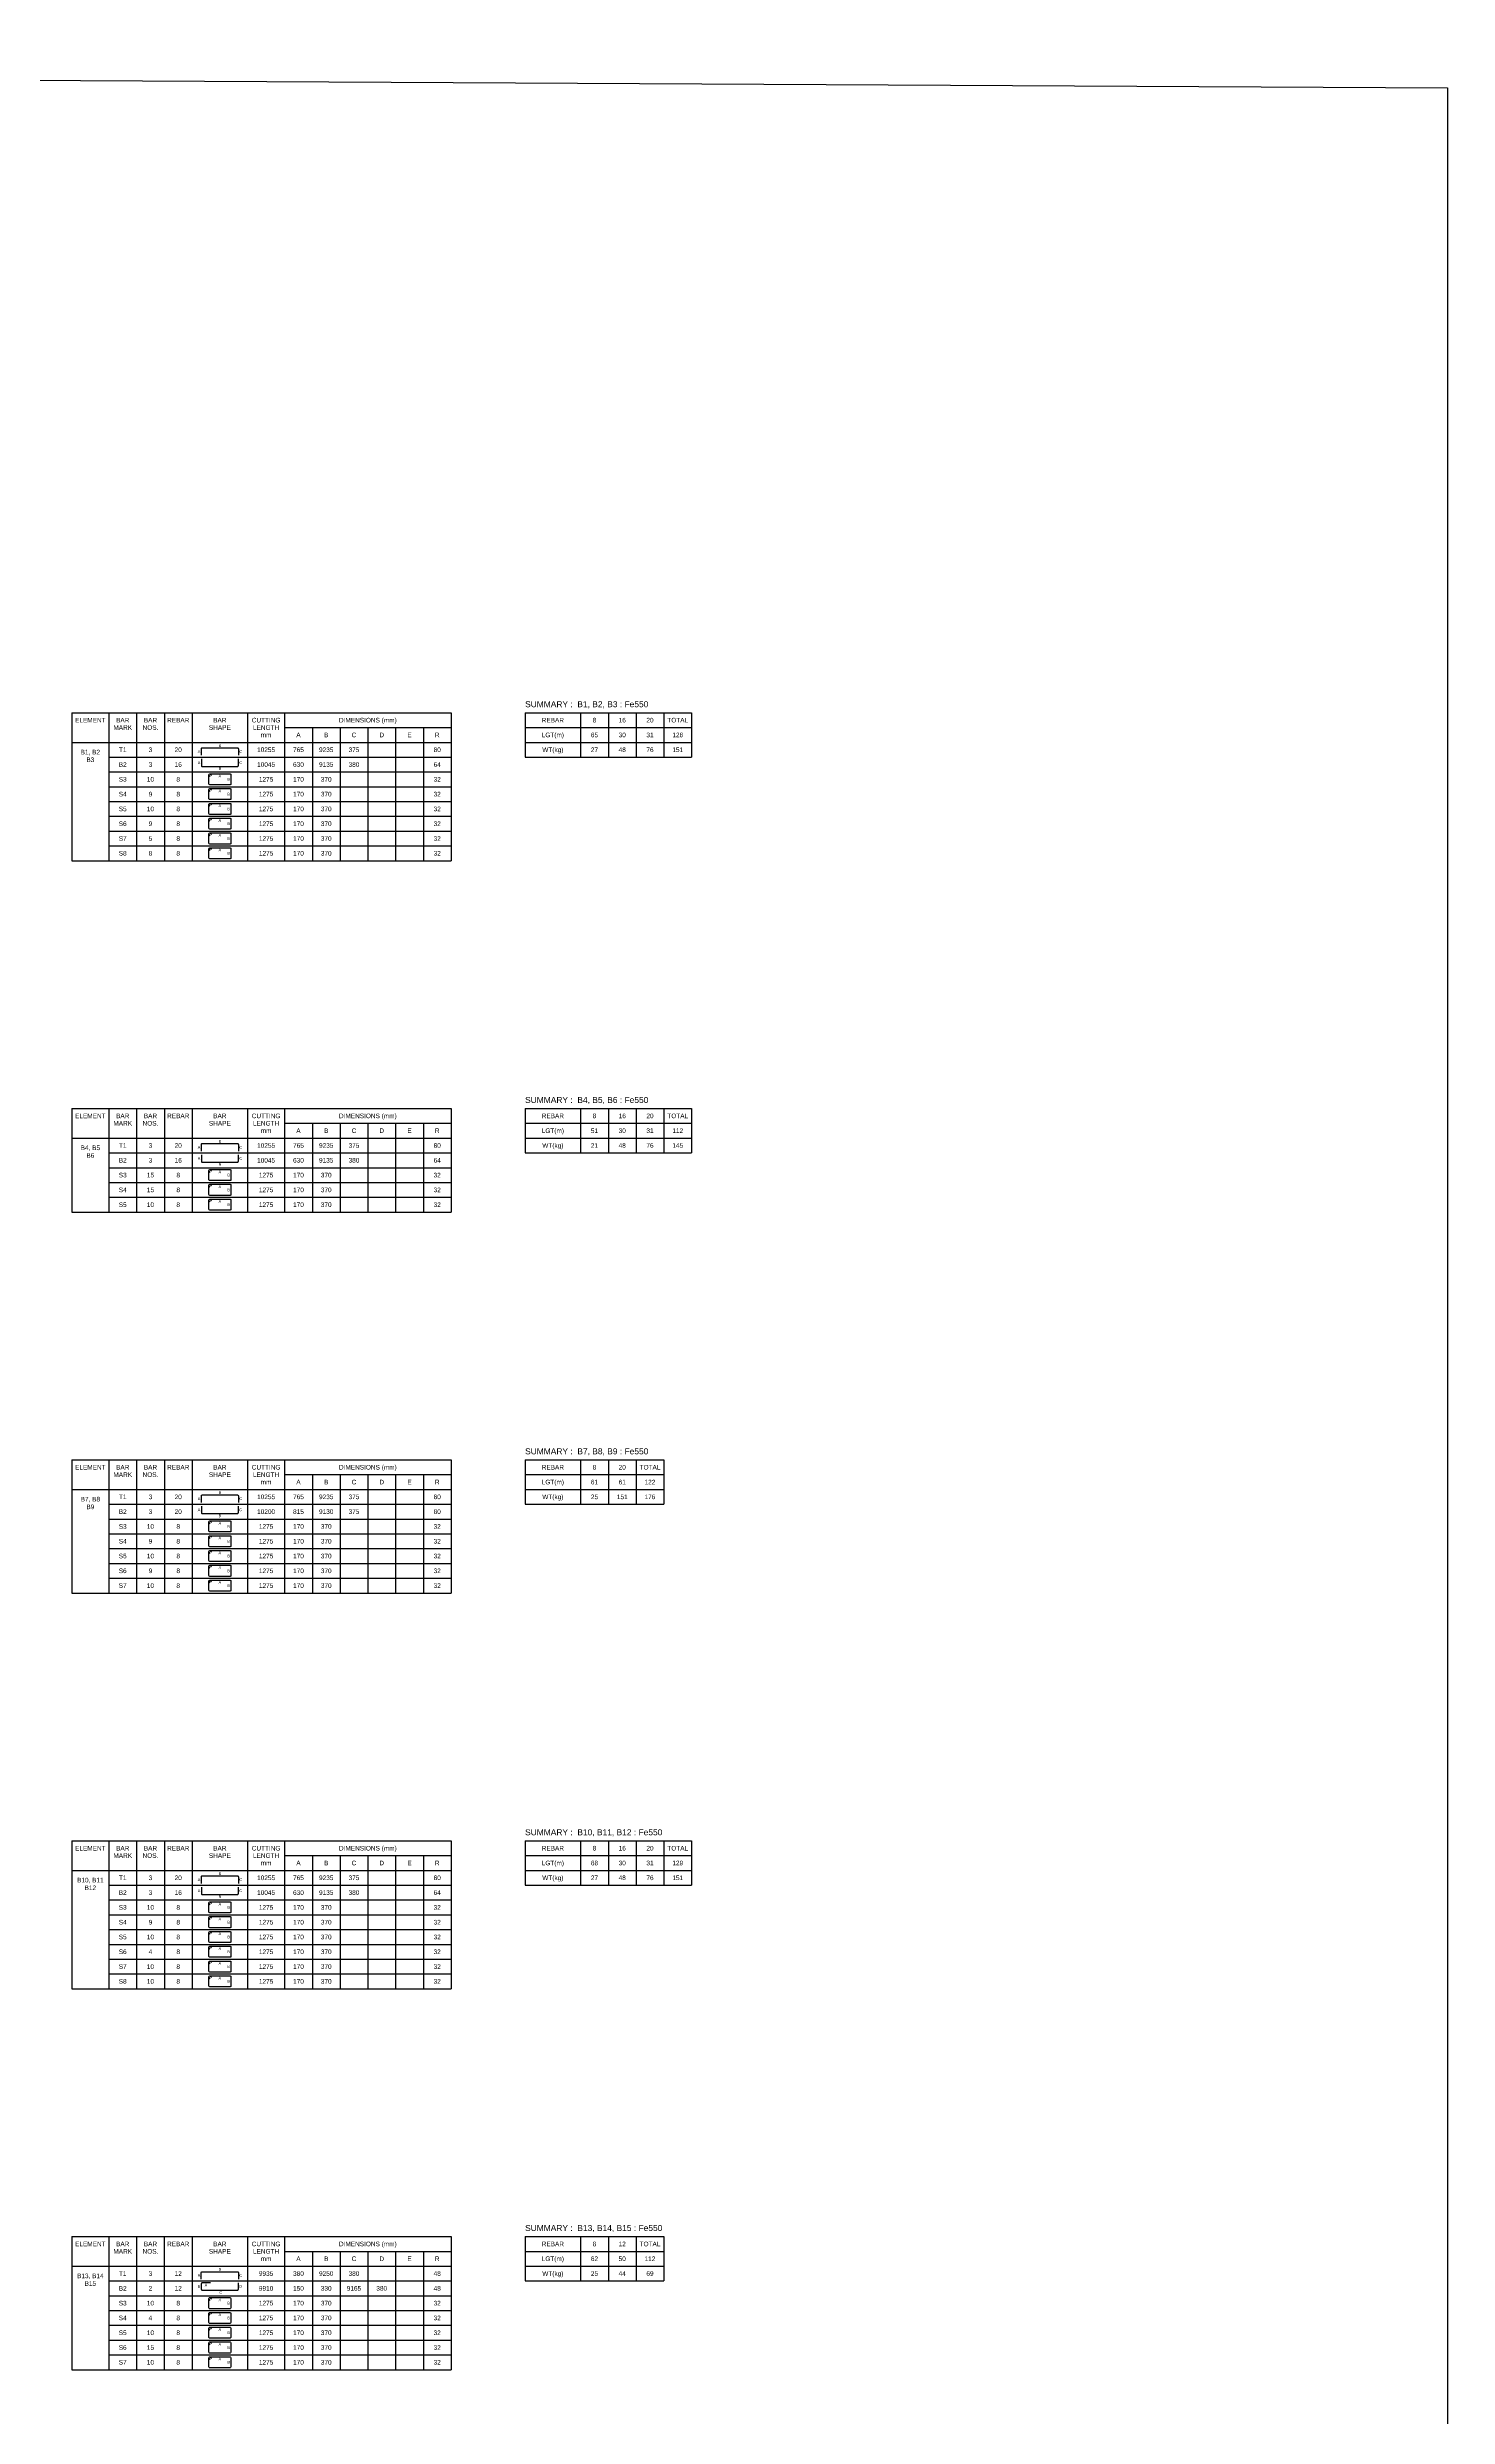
# Model space of a CAD drawing. Header units: inches. Extents: x -816171 to 9366335, y -450961 to 689132.
# Drawn here: x 4079884 to 4155568, y 264723 to 392839 of the extents above; entities that cross this region are included whole.
import ezdxf
from ezdxf.enums import TextEntityAlignment as Align

# ---------------------------------------------------------------- set-up
doc = ezdxf.new("R2010")
doc.units = ezdxf.units.IN
doc.header["$MEASUREMENT"] = 0
for name, color, linetype in [('Dimension', 31, 'Continuous'), ('Reinforcement', 130, 'Continuous'), ('Schedule Header', 4, 'Continuous'), ('Schedule Line', 60, 'Continuous'), ('Text', 31, 'Continuous')]:
    doc.layers.add(name, color=color, linetype=linetype)
doc.styles.add('SC-SansSerif', font='SansSerif')

msp = doc.modelspace()

# ---------------------------------------------------------------- linework, layer by layer
msp.add_lwpolyline([(3749115.89681, 392838.94799), (4155567.65462, 390657.34345), (4155567.65462, 139178.61934), (3749115.89681, 141360.22388)], close=True)
at = {"layer": 'Reinforcement'}
for points in [[(4088204.93542, 354559.32331), (4088204.93542, 354909.32331, -0.5), (4088254.93542, 354959.32331), (4090154.93542, 354959.32331, -0.5), (4090204.93542, 354909.32331), (4090204.93542, 354559.32331)], [(4088204.93542, 354359.32331), (4088204.93542, 354009.32331, 0.5), (4088254.93542, 353959.32331), (4090154.93542, 353959.32331, 0.5), (4090204.93542, 354009.32331), (4090204.93542, 354359.32331)], [(4088690.29134, 353403.25749), (4088619.58028, 353473.96778, -0.1989123674), (4088604.93542, 353509.32331, -0.4142046237), (4088654.93542, 353559.32331, -0.1989044359), (4088690.29057, 353544.67884), (4088761.00163, 353473.96856)], [(4088690.29134, 352603.25749), (4088619.58028, 352673.96778, -0.1989123674), (4088604.93542, 352709.32331, -0.4142046237), (4088654.93542, 352759.32331, -0.1989044359), (4088690.29057, 352744.67884), (4088761.00163, 352673.96856)], [(4088690.29134, 351803.25749), (4088619.58028, 351873.96778, -0.1989123674), (4088604.93542, 351909.32331, -0.4142046237), (4088654.93542, 351959.32331, -0.1989044359), (4088690.29057, 351944.67884), (4088761.00163, 351873.96856)], [(4088690.29134, 351003.25749), (4088619.58028, 351073.96778, -0.1989123674), (4088604.93542, 351109.32331, -0.4142046237), (4088654.93542, 351159.32331, -0.1989044359), (4088690.29057, 351144.67884), (4088761.00163, 351073.96856)], [(4088690.29134, 350203.25749), (4088619.58028, 350273.96778, -0.1989123674), (4088604.93542, 350309.32331, -0.4142046237), (4088654.93542, 350359.32331, -0.1989044359), (4088690.29057, 350344.67884), (4088761.00163, 350273.96856)], [(4088690.29134, 349403.25749), (4088619.58028, 349473.96778, -0.1989123674), (4088604.93542, 349509.32331, -0.4142046237), (4088654.93542, 349559.32331, -0.1989044359), (4088690.29057, 349544.67884), (4088761.00163, 349473.96856)], [(4088204.93542, 333159.32331), (4088204.93542, 333509.32331, -0.5), (4088254.93542, 333559.32331), (4090154.93542, 333559.32331, -0.5), (4090204.93542, 333509.32331), (4090204.93542, 333159.32331)], [(4088204.93542, 332959.32331), (4088204.93542, 332609.32331, 0.5), (4088254.93542, 332559.32331), (4090154.93542, 332559.32331, 0.5), (4090204.93542, 332609.32331), (4090204.93542, 332959.32331)], [(4088690.29134, 332003.25749), (4088619.58028, 332073.96778, -0.1989123674), (4088604.93542, 332109.32331, -0.4142046237), (4088654.93542, 332159.32331, -0.1989044359), (4088690.29057, 332144.67884), (4088761.00163, 332073.96856)], [(4088690.29134, 331203.25749), (4088619.58028, 331273.96778, -0.1989123674), (4088604.93542, 331309.32331, -0.4142046237), (4088654.93542, 331359.32331, -0.1989044359), (4088690.29057, 331344.67884), (4088761.00163, 331273.96856)], [(4088690.29134, 330403.25749), (4088619.58028, 330473.96778, -0.1989123674), (4088604.93542, 330509.32331, -0.4142046237), (4088654.93542, 330559.32331, -0.1989044359), (4088690.29057, 330544.67884), (4088761.00163, 330473.96856)], [(4088204.93542, 314159.32331), (4088204.93542, 314509.32331, -0.5), (4088254.93542, 314559.32331), (4090154.93542, 314559.32331, -0.5), (4090204.93542, 314509.32331), (4090204.93542, 314159.32331)], [(4088204.93542, 313959.32331), (4088204.93542, 313609.32331, 0.5), (4088254.93542, 313559.32331), (4090154.93542, 313559.32331, 0.5), (4090204.93542, 313609.32331), (4090204.93542, 313959.32331)], [(4088690.29134, 313003.25749), (4088619.58028, 313073.96778, -0.1989123674), (4088604.93542, 313109.32331, -0.4142046237), (4088654.93542, 313159.32331, -0.1989044359), (4088690.29057, 313144.67884), (4088761.00163, 313073.96856)], [(4088690.29134, 312203.25749), (4088619.58028, 312273.96778, -0.1989123674), (4088604.93542, 312309.32331, -0.4142046237), (4088654.93542, 312359.32331, -0.1989044359), (4088690.29057, 312344.67884), (4088761.00163, 312273.96856)], [(4088690.29134, 311403.25749), (4088619.58028, 311473.96778, -0.1989123674), (4088604.93542, 311509.32331, -0.4142046237), (4088654.93542, 311559.32331, -0.1989044359), (4088690.29057, 311544.67884), (4088761.00163, 311473.96856)], [(4088690.29134, 310603.25749), (4088619.58028, 310673.96778, -0.1989123674), (4088604.93542, 310709.32331, -0.4142046237), (4088654.93542, 310759.32331, -0.1989044359), (4088690.29057, 310744.67884), (4088761.00163, 310673.96856)], [(4088690.29134, 309803.25749), (4088619.58028, 309873.96778, -0.1989123674), (4088604.93542, 309909.32331, -0.4142046237), (4088654.93542, 309959.32331, -0.1989044359), (4088690.29057, 309944.67884), (4088761.00163, 309873.96856)], [(4088204.93542, 293559.32331), (4088204.93542, 293909.32331, -0.5), (4088254.93542, 293959.32331), (4090154.93542, 293959.32331, -0.5), (4090204.93542, 293909.32331), (4090204.93542, 293559.32331)], [(4088204.93542, 293359.32331), (4088204.93542, 293009.32331, 0.5), (4088254.93542, 292959.32331), (4090154.93542, 292959.32331, 0.5), (4090204.93542, 293009.32331), (4090204.93542, 293359.32331)], [(4088690.29134, 292403.25749), (4088619.58028, 292473.96778, -0.1989123674), (4088604.93542, 292509.32331, -0.4142046237), (4088654.93542, 292559.32331, -0.1989044359), (4088690.29057, 292544.67884), (4088761.00163, 292473.96856)], [(4088690.29134, 291603.25749), (4088619.58028, 291673.96778, -0.1989123674), (4088604.93542, 291709.32331, -0.4142046237), (4088654.93542, 291759.32331, -0.1989044359), (4088690.29057, 291744.67884), (4088761.00163, 291673.96856)], [(4088690.29134, 290803.25749), (4088619.58028, 290873.96778, -0.1989123674), (4088604.93542, 290909.32331, -0.4142046237), (4088654.93542, 290959.32331, -0.1989044359), (4088690.29057, 290944.67884), (4088761.00163, 290873.96856)], [(4088690.29134, 290003.25749), (4088619.58028, 290073.96778, -0.1989123674), (4088604.93542, 290109.32331, -0.4142046237), (4088654.93542, 290159.32331, -0.1989044359), (4088690.29057, 290144.67884), (4088761.00163, 290073.96856)], [(4088690.29134, 289203.25749), (4088619.58028, 289273.96778, -0.1989123674), (4088604.93542, 289309.32331, -0.4142046237), (4088654.93542, 289359.32331, -0.1989044359), (4088690.29057, 289344.67884), (4088761.00163, 289273.96856)], [(4088690.29134, 288403.25749), (4088619.58028, 288473.96778, -0.1989123674), (4088604.93542, 288509.32331, -0.4142046237), (4088654.93542, 288559.32331, -0.1989044359), (4088690.29057, 288544.67884), (4088761.00163, 288473.96856)], [(4088204.44484, 272159.32331), (4088204.44484, 272509.32331, -0.5), (4088254.44484, 272559.32331), (4090154.44484, 272559.32331, -0.5), (4090204.44484, 272509.32331), (4090204.44484, 272159.32331)], [(4088704.44484, 271959.32331), (4088254.44484, 271959.32331, 0.5), (4088204.44484, 271909.32331), (4088204.44484, 271609.32331, 0.5), (4088254.44484, 271559.32331), (4090154.44484, 271559.32331, 0.5), (4090204.44484, 271609.32331), (4090204.44484, 271959.32331)], [(4088689.80076, 271003.25749), (4088619.08969, 271073.96778, -0.1989123674), (4088604.44484, 271109.32331, -0.4142046237), (4088654.44484, 271159.32331, -0.1989044359), (4088689.79998, 271144.67884), (4088760.51105, 271073.96856)], [(4088689.80076, 270203.25749), (4088619.08969, 270273.96778, -0.1989123674), (4088604.44484, 270309.32331, -0.4142046237), (4088654.44484, 270359.32331, -0.1989044359), (4088689.79998, 270344.67884), (4088760.51105, 270273.96856)], [(4088689.80076, 269403.25749), (4088619.08969, 269473.96778, -0.1989123674), (4088604.44484, 269509.32331, -0.4142046237), (4088654.44484, 269559.32331, -0.1989044359), (4088689.79998, 269544.67884), (4088760.51105, 269473.96856)], [(4088689.80076, 268603.25749), (4088619.08969, 268673.96778, -0.1989123674), (4088604.44484, 268709.32331, -0.4142046237), (4088654.44484, 268759.32331, -0.1989044359), (4088689.79998, 268744.67884), (4088760.51105, 268673.96856)], [(4088689.80076, 267803.25749), (4088619.08969, 267873.96778, -0.1989123674), (4088604.44484, 267909.32331, -0.4142046237), (4088654.44484, 267959.32331, -0.1989044359), (4088689.79998, 267944.67884), (4088760.51105, 267873.96856)]]:
    msp.add_lwpolyline(points, format="xyb", dxfattribs=at)
for points in [[(4088604.93542, 353509.32331, -0.4142046237), (4088654.93542, 353559.32331), (4089754.93542, 353559.32331, -0.4142046237), (4089804.93542, 353509.32331), (4089804.93542, 353009.32331, -0.4142046237), (4089754.93542, 352959.32331), (4088654.93542, 352959.32331, -0.4142046237), (4088604.93542, 353009.32331)], [(4088604.93542, 352709.32331, -0.4142046237), (4088654.93542, 352759.32331), (4089754.93542, 352759.32331, -0.4142046237), (4089804.93542, 352709.32331), (4089804.93542, 352209.32331, -0.4142046237), (4089754.93542, 352159.32331), (4088654.93542, 352159.32331, -0.4142046237), (4088604.93542, 352209.32331)], [(4088604.93542, 351909.32331, -0.4142046237), (4088654.93542, 351959.32331), (4089754.93542, 351959.32331, -0.4142046237), (4089804.93542, 351909.32331), (4089804.93542, 351409.32331, -0.4142046237), (4089754.93542, 351359.32331), (4088654.93542, 351359.32331, -0.4142046237), (4088604.93542, 351409.32331)], [(4088604.93542, 351109.32331, -0.4142046237), (4088654.93542, 351159.32331), (4089754.93542, 351159.32331, -0.4142046237), (4089804.93542, 351109.32331), (4089804.93542, 350609.32331, -0.4142046237), (4089754.93542, 350559.32331), (4088654.93542, 350559.32331, -0.4142046237), (4088604.93542, 350609.32331)], [(4088604.93542, 350309.32331, -0.4142046237), (4088654.93542, 350359.32331), (4089754.93542, 350359.32331, -0.4142046237), (4089804.93542, 350309.32331), (4089804.93542, 349809.32331, -0.4142046237), (4089754.93542, 349759.32331), (4088654.93542, 349759.32331, -0.4142046237), (4088604.93542, 349809.32331)], [(4088604.93542, 349509.32331, -0.4142046237), (4088654.93542, 349559.32331), (4089754.93542, 349559.32331, -0.4142046237), (4089804.93542, 349509.32331), (4089804.93542, 349009.32331, -0.4142046237), (4089754.93542, 348959.32331), (4088654.93542, 348959.32331, -0.4142046237), (4088604.93542, 349009.32331)], [(4088604.93542, 332109.32331, -0.4142046237), (4088654.93542, 332159.32331), (4089754.93542, 332159.32331, -0.4142046237), (4089804.93542, 332109.32331), (4089804.93542, 331609.32331, -0.4142046237), (4089754.93542, 331559.32331), (4088654.93542, 331559.32331, -0.4142046237), (4088604.93542, 331609.32331)], [(4088604.93542, 331309.32331, -0.4142046237), (4088654.93542, 331359.32331), (4089754.93542, 331359.32331, -0.4142046237), (4089804.93542, 331309.32331), (4089804.93542, 330809.32331, -0.4142046237), (4089754.93542, 330759.32331), (4088654.93542, 330759.32331, -0.4142046237), (4088604.93542, 330809.32331)], [(4088604.93542, 330509.32331, -0.4142046237), (4088654.93542, 330559.32331), (4089754.93542, 330559.32331, -0.4142046237), (4089804.93542, 330509.32331), (4089804.93542, 330009.32331, -0.4142046237), (4089754.93542, 329959.32331), (4088654.93542, 329959.32331, -0.4142046237), (4088604.93542, 330009.32331)], [(4088604.93542, 313109.32331, -0.4142046237), (4088654.93542, 313159.32331), (4089754.93542, 313159.32331, -0.4142046237), (4089804.93542, 313109.32331), (4089804.93542, 312609.32331, -0.4142046237), (4089754.93542, 312559.32331), (4088654.93542, 312559.32331, -0.4142046237), (4088604.93542, 312609.32331)], [(4088604.93542, 312309.32331, -0.4142046237), (4088654.93542, 312359.32331), (4089754.93542, 312359.32331, -0.4142046237), (4089804.93542, 312309.32331), (4089804.93542, 311809.32331, -0.4142046237), (4089754.93542, 311759.32331), (4088654.93542, 311759.32331, -0.4142046237), (4088604.93542, 311809.32331)], [(4088604.93542, 311509.32331, -0.4142046237), (4088654.93542, 311559.32331), (4089754.93542, 311559.32331, -0.4142046237), (4089804.93542, 311509.32331), (4089804.93542, 311009.32331, -0.4142046237), (4089754.93542, 310959.32331), (4088654.93542, 310959.32331, -0.4142046237), (4088604.93542, 311009.32331)], [(4088604.93542, 310709.32331, -0.4142046237), (4088654.93542, 310759.32331), (4089754.93542, 310759.32331, -0.4142046237), (4089804.93542, 310709.32331), (4089804.93542, 310209.32331, -0.4142046237), (4089754.93542, 310159.32331), (4088654.93542, 310159.32331, -0.4142046237), (4088604.93542, 310209.32331)], [(4088604.93542, 309909.32331, -0.4142046237), (4088654.93542, 309959.32331), (4089754.93542, 309959.32331, -0.4142046237), (4089804.93542, 309909.32331), (4089804.93542, 309409.32331, -0.4142046237), (4089754.93542, 309359.32331), (4088654.93542, 309359.32331, -0.4142046237), (4088604.93542, 309409.32331)], [(4088604.93542, 292509.32331, -0.4142046237), (4088654.93542, 292559.32331), (4089754.93542, 292559.32331, -0.4142046237), (4089804.93542, 292509.32331), (4089804.93542, 292009.32331, -0.4142046237), (4089754.93542, 291959.32331), (4088654.93542, 291959.32331, -0.4142046237), (4088604.93542, 292009.32331)], [(4088604.93542, 291709.32331, -0.4142046237), (4088654.93542, 291759.32331), (4089754.93542, 291759.32331, -0.4142046237), (4089804.93542, 291709.32331), (4089804.93542, 291209.32331, -0.4142046237), (4089754.93542, 291159.32331), (4088654.93542, 291159.32331, -0.4142046237), (4088604.93542, 291209.32331)], [(4088604.93542, 290909.32331, -0.4142046237), (4088654.93542, 290959.32331), (4089754.93542, 290959.32331, -0.4142046237), (4089804.93542, 290909.32331), (4089804.93542, 290409.32331, -0.4142046237), (4089754.93542, 290359.32331), (4088654.93542, 290359.32331, -0.4142046237), (4088604.93542, 290409.32331)], [(4088604.93542, 290109.32331, -0.4142046237), (4088654.93542, 290159.32331), (4089754.93542, 290159.32331, -0.4142046237), (4089804.93542, 290109.32331), (4089804.93542, 289609.32331, -0.4142046237), (4089754.93542, 289559.32331), (4088654.93542, 289559.32331, -0.4142046237), (4088604.93542, 289609.32331)], [(4088604.93542, 289309.32331, -0.4142046237), (4088654.93542, 289359.32331), (4089754.93542, 289359.32331, -0.4142046237), (4089804.93542, 289309.32331), (4089804.93542, 288809.32331, -0.4142046237), (4089754.93542, 288759.32331), (4088654.93542, 288759.32331, -0.4142046237), (4088604.93542, 288809.32331)], [(4088604.93542, 288509.32331, -0.4142046237), (4088654.93542, 288559.32331), (4089754.93542, 288559.32331, -0.4142046237), (4089804.93542, 288509.32331), (4089804.93542, 288009.32331, -0.4142046237), (4089754.93542, 287959.32331), (4088654.93542, 287959.32331, -0.4142046237), (4088604.93542, 288009.32331)], [(4088604.44484, 271109.32331, -0.4142046237), (4088654.44484, 271159.32331), (4089754.44484, 271159.32331, -0.4142046237), (4089804.44484, 271109.32331), (4089804.44484, 270609.32331, -0.4142046237), (4089754.44484, 270559.32331), (4088654.44484, 270559.32331, -0.4142046237), (4088604.44484, 270609.32331)], [(4088604.44484, 270309.32331, -0.4142046237), (4088654.44484, 270359.32331), (4089754.44484, 270359.32331, -0.4142046237), (4089804.44484, 270309.32331), (4089804.44484, 269809.32331, -0.4142046237), (4089754.44484, 269759.32331), (4088654.44484, 269759.32331, -0.4142046237), (4088604.44484, 269809.32331)], [(4088604.44484, 269509.32331, -0.4142046237), (4088654.44484, 269559.32331), (4089754.44484, 269559.32331, -0.4142046237), (4089804.44484, 269509.32331), (4089804.44484, 269009.32331, -0.4142046237), (4089754.44484, 268959.32331), (4088654.44484, 268959.32331, -0.4142046237), (4088604.44484, 269009.32331)], [(4088604.44484, 268709.32331, -0.4142046237), (4088654.44484, 268759.32331), (4089754.44484, 268759.32331, -0.4142046237), (4089804.44484, 268709.32331), (4089804.44484, 268209.32331, -0.4142046237), (4089754.44484, 268159.32331), (4088654.44484, 268159.32331, -0.4142046237), (4088604.44484, 268209.32331)], [(4088604.44484, 267909.32331, -0.4142046237), (4088654.44484, 267959.32331), (4089754.44484, 267959.32331, -0.4142046237), (4089804.44484, 267909.32331), (4089804.44484, 267409.32331, -0.4142046237), (4089754.44484, 267359.32331), (4088654.44484, 267359.32331, -0.4142046237), (4088604.44484, 267409.32331)]]:
    msp.add_lwpolyline(points, format="xyb", close=True, dxfattribs=at)
at = {"layer": 'Schedule Line'}
for p, q in [((4081204.93542, 356859.32331), (4101704.93542, 356859.32331)), ((4081204.93542, 356859.32331), (4081204.93542, 348859.32331)), ((4083204.93542, 356859.32331), (4083204.93542, 348859.32331)), ((4084704.93542, 356859.32331), (4084704.93542, 348859.32331)), ((4086204.93542, 356859.32331), (4086204.93542, 348859.32331)), ((4087704.93542, 356859.32331), (4087704.93542, 348859.32331)), ((4090704.93542, 356859.32331), (4090704.93542, 348859.32331)), ((4092704.93542, 356859.32331), (4092704.93542, 348859.32331)), ((4101704.93542, 356859.32331), (4101704.93542, 348859.32331)), ((4105704.93542, 356859.32331), (4114704.93542, 356859.32331)), ((4105704.93542, 356859.32331), (4105704.93542, 354459.32331)), ((4108704.93542, 356859.32331), (4108704.93542, 354459.32331)), ((4110204.93542, 356859.32331), (4110204.93542, 354459.32331)), ((4111704.93542, 356859.32331), (4111704.93542, 354459.32331)), ((4113204.93542, 356859.32331), (4113204.93542, 354459.32331)), ((4114704.93542, 356859.32331), (4114704.93542, 354459.32331)), ((4081204.93542, 355259.32331), (4101704.93542, 355259.32331)), ((4092704.93542, 356059.32331), (4101704.93542, 356059.32331)), ((4094204.93542, 356059.32331), (4094204.93542, 348859.32331)), ((4095704.93542, 356059.32331), (4095704.93542, 348859.32331)), ((4097204.93542, 356059.32331), (4097204.93542, 348859.32331)), ((4098704.93542, 356059.32331), (4098704.93542, 348859.32331)), ((4100204.93542, 356059.32331), (4100204.93542, 348859.32331)), ((4105704.93542, 356059.32331), (4114704.93542, 356059.32331)), ((4105704.93542, 355259.32331), (4114704.93542, 355259.32331)), ((4083204.93542, 354459.32331), (4101704.93542, 354459.32331)), ((4083204.93542, 353659.32331), (4101704.93542, 353659.32331)), ((4105704.93542, 354459.32331), (4114704.93542, 354459.32331)), ((4083204.93542, 352859.32331), (4101704.93542, 352859.32331)), ((4083204.93542, 352059.32331), (4101704.93542, 352059.32331)), ((4083204.93542, 351259.32331), (4101704.93542, 351259.32331)), ((4083204.93542, 350459.32331), (4101704.93542, 350459.32331)), ((4081204.93542, 348859.32331), (4101704.93542, 348859.32331)), ((4083204.93542, 349659.32331), (4101704.93542, 349659.32331)), ((4083204.93542, 348859.32331), (4101704.93542, 348859.32331)), ((4081204.93542, 335459.32331), (4101704.93542, 335459.32331)), ((4081204.93542, 335459.32331), (4081204.93542, 329859.32331)), ((4083204.93542, 335459.32331), (4083204.93542, 329859.32331)), ((4084704.93542, 335459.32331), (4084704.93542, 329859.32331)), ((4086204.93542, 335459.32331), (4086204.93542, 329859.32331)), ((4087704.93542, 335459.32331), (4087704.93542, 329859.32331)), ((4090704.93542, 335459.32331), (4090704.93542, 329859.32331)), ((4092704.93542, 335459.32331), (4092704.93542, 329859.32331)), ((4092704.93542, 334659.32331), (4101704.93542, 334659.32331)), ((4094204.93542, 334659.32331), (4094204.93542, 329859.32331)), ((4095704.93542, 334659.32331), (4095704.93542, 329859.32331)), ((4097204.93542, 334659.32331), (4097204.93542, 329859.32331)), ((4098704.93542, 334659.32331), (4098704.93542, 329859.32331)), ((4100204.93542, 334659.32331), (4100204.93542, 329859.32331)), ((4101704.93542, 335459.32331), (4101704.93542, 329859.32331)), ((4105704.93542, 335459.32331), (4114704.93542, 335459.32331)), ((4105704.93542, 335459.32331), (4105704.93542, 333059.32331)), ((4105704.93542, 334659.32331), (4114704.93542, 334659.32331)), ((4108704.93542, 335459.32331), (4108704.93542, 333059.32331)), ((4110204.93542, 335459.32331), (4110204.93542, 333059.32331)), ((4111704.93542, 335459.32331), (4111704.93542, 333059.32331)), ((4113204.93542, 335459.32331), (4113204.93542, 333059.32331)), ((4114704.93542, 335459.32331), (4114704.93542, 333059.32331)), ((4081204.93542, 333859.32331), (4101704.93542, 333859.32331)), ((4105704.93542, 333859.32331), (4114704.93542, 333859.32331)), ((4083204.93542, 333059.32331), (4101704.93542, 333059.32331)), ((4083204.93542, 332259.32331), (4101704.93542, 332259.32331)), ((4105704.93542, 333059.32331), (4114704.93542, 333059.32331)), ((4083204.93542, 331459.32331), (4101704.93542, 331459.32331)), ((4083204.93542, 330659.32331), (4101704.93542, 330659.32331)), ((4081204.93542, 329859.32331), (4101704.93542, 329859.32331)), ((4083204.93542, 329859.32331), (4101704.93542, 329859.32331)), ((4081204.93542, 316459.32331), (4101704.93542, 316459.32331)), ((4081204.93542, 316459.32331), (4081204.93542, 309259.32331)), ((4083204.93542, 316459.32331), (4083204.93542, 309259.32331)), ((4084704.93542, 316459.32331), (4084704.93542, 309259.32331)), ((4086204.93542, 316459.32331), (4086204.93542, 309259.32331)), ((4087704.93542, 316459.32331), (4087704.93542, 309259.32331)), ((4090704.93542, 316459.32331), (4090704.93542, 309259.32331)), ((4092704.93542, 316459.32331), (4092704.93542, 309259.32331)), ((4101704.93542, 316459.32331), (4101704.93542, 309259.32331)), ((4105704.93542, 316459.32331), (4113204.93542, 316459.32331)), ((4105704.93542, 316459.32331), (4105704.93542, 314059.32331)), ((4108704.93542, 316459.32331), (4108704.93542, 314059.32331)), ((4110204.93542, 316459.32331), (4110204.93542, 314059.32331)), ((4111704.93542, 316459.32331), (4111704.93542, 314059.32331)), ((4113204.93542, 316459.32331), (4113204.93542, 314059.32331)), ((4092704.93542, 315659.32331), (4101704.93542, 315659.32331)), ((4094204.93542, 315659.32331), (4094204.93542, 309259.32331)), ((4095704.93542, 315659.32331), (4095704.93542, 309259.32331)), ((4097204.93542, 315659.32331), (4097204.93542, 309259.32331)), ((4098704.93542, 315659.32331), (4098704.93542, 309259.32331)), ((4100204.93542, 315659.32331), (4100204.93542, 309259.32331)), ((4105704.93542, 315659.32331), (4113204.93542, 315659.32331)), ((4081204.93542, 314859.32331), (4101704.93542, 314859.32331)), ((4083204.93542, 314059.32331), (4101704.93542, 314059.32331)), ((4105704.93542, 314859.32331), (4113204.93542, 314859.32331)), ((4105704.93542, 314059.32331), (4113204.93542, 314059.32331)), ((4083204.93542, 313259.32331), (4101704.93542, 313259.32331)), ((4083204.93542, 312459.32331), (4101704.93542, 312459.32331)), ((4083204.93542, 311659.32331), (4101704.93542, 311659.32331)), ((4083204.93542, 310859.32331), (4101704.93542, 310859.32331)), ((4083204.93542, 310059.32331), (4101704.93542, 310059.32331)), ((4081204.93542, 309259.32331), (4101704.93542, 309259.32331)), ((4083204.93542, 309259.32331), (4101704.93542, 309259.32331)), ((4081204.93542, 295859.32331), (4101704.93542, 295859.32331)), ((4081204.93542, 295859.32331), (4081204.93542, 287859.32331)), ((4083204.93542, 295859.32331), (4083204.93542, 287859.32331)), ((4084704.93542, 295859.32331), (4084704.93542, 287859.32331)), ((4086204.93542, 295859.32331), (4086204.93542, 287859.32331)), ((4087704.93542, 295859.32331), (4087704.93542, 287859.32331)), ((4090704.93542, 295859.32331), (4090704.93542, 287859.32331)), ((4092704.93542, 295859.32331), (4092704.93542, 287859.32331)), ((4092704.93542, 295059.32331), (4101704.93542, 295059.32331)), ((4094204.93542, 295059.32331), (4094204.93542, 287859.32331)), ((4095704.93542, 295059.32331), (4095704.93542, 287859.32331)), ((4097204.93542, 295059.32331), (4097204.93542, 287859.32331)), ((4098704.93542, 295059.32331), (4098704.93542, 287859.32331)), ((4100204.93542, 295059.32331), (4100204.93542, 287859.32331)), ((4101704.93542, 295859.32331), (4101704.93542, 287859.32331)), ((4105704.93542, 295859.32331), (4114704.93542, 295859.32331)), ((4105704.93542, 295859.32331), (4105704.93542, 293459.32331)), ((4105704.93542, 295059.32331), (4114704.93542, 295059.32331)), ((4108704.93542, 295859.32331), (4108704.93542, 293459.32331)), ((4110204.93542, 295859.32331), (4110204.93542, 293459.32331)), ((4111704.93542, 295859.32331), (4111704.93542, 293459.32331)), ((4113204.93542, 295859.32331), (4113204.93542, 293459.32331)), ((4114704.93542, 295859.32331), (4114704.93542, 293459.32331)), ((4081204.93542, 294259.32331), (4101704.93542, 294259.32331)), ((4083204.93542, 293459.32331), (4101704.93542, 293459.32331)), ((4105704.93542, 294259.32331), (4114704.93542, 294259.32331)), ((4105704.93542, 293459.32331), (4114704.93542, 293459.32331)), ((4083204.93542, 292659.32331), (4101704.93542, 292659.32331)), ((4083204.93542, 291859.32331), (4101704.93542, 291859.32331)), ((4083204.93542, 291059.32331), (4101704.93542, 291059.32331)), ((4083204.93542, 290259.32331), (4101704.93542, 290259.32331)), ((4083204.93542, 289459.32331), (4101704.93542, 289459.32331)), ((4083204.93542, 288659.32331), (4101704.93542, 288659.32331)), ((4081204.93542, 287859.32331), (4101704.93542, 287859.32331)), ((4083204.93542, 287859.32331), (4101704.93542, 287859.32331)), ((4081204.44484, 274459.32331), (4101704.44484, 274459.32331)), ((4081204.44484, 274459.32331), (4081204.44484, 267259.32331)), ((4083204.44484, 274459.32331), (4083204.44484, 267259.32331)), ((4084704.44484, 274459.32331), (4084704.44484, 267259.32331)), ((4086204.44484, 274459.32331), (4086204.44484, 267259.32331)), ((4087704.44484, 274459.32331), (4087704.44484, 267259.32331)), ((4090704.44484, 274459.32331), (4090704.44484, 267259.32331)), ((4092704.44484, 274459.32331), (4092704.44484, 267259.32331)), ((4101704.44484, 274459.32331), (4101704.44484, 267259.32331)), ((4105704.44484, 274459.32331), (4113204.44484, 274459.32331)), ((4105704.44484, 274459.32331), (4105704.44484, 272059.32331)), ((4108704.44484, 274459.32331), (4108704.44484, 272059.32331)), ((4110204.44484, 274459.32331), (4110204.44484, 272059.32331)), ((4111704.44484, 274459.32331), (4111704.44484, 272059.32331)), ((4113204.44484, 274459.32331), (4113204.44484, 272059.32331)), ((4092704.44484, 273659.32331), (4101704.44484, 273659.32331)), ((4094204.44484, 273659.32331), (4094204.44484, 267259.32331)), ((4095704.44484, 273659.32331), (4095704.44484, 267259.32331)), ((4097204.44484, 273659.32331), (4097204.44484, 267259.32331)), ((4098704.44484, 273659.32331), (4098704.44484, 267259.32331)), ((4100204.44484, 273659.32331), (4100204.44484, 267259.32331)), ((4105704.44484, 273659.32331), (4113204.44484, 273659.32331)), ((4081204.44484, 272859.32331), (4101704.44484, 272859.32331)), ((4083204.44484, 272059.32331), (4101704.44484, 272059.32331)), ((4105704.44484, 272859.32331), (4113204.44484, 272859.32331)), ((4105704.44484, 272059.32331), (4113204.44484, 272059.32331)), ((4083204.44484, 271259.32331), (4101704.44484, 271259.32331)), ((4083204.44484, 270459.32331), (4101704.44484, 270459.32331)), ((4083204.44484, 269659.32331), (4101704.44484, 269659.32331)), ((4083204.44484, 268859.32331), (4101704.44484, 268859.32331)), ((4083204.44484, 268059.32331), (4101704.44484, 268059.32331)), ((4081204.44484, 267259.32331), (4101704.44484, 267259.32331)), ((4083204.44484, 267259.32331), (4101704.44484, 267259.32331))]:
    msp.add_line(p, q, dxfattribs=at)

# ---------------------------------------------------------------- texts
at = {"layer": 'Dimension', "style": 'SC-SansSerif'}
for s, p in [('B', (4089204.93542, 355084.32331)), ('A', (4088079.93542, 354759.32331)), ('A', (4088079.93542, 354159.32331)), ('B', (4089204.93542, 353834.32331)), ('C', (4090329.93542, 354759.32331)), ('C', (4090329.93542, 354159.32331)), ('A', (4089204.93542, 353434.32331)), ('A', (4089204.93542, 352634.32331)), ('B', (4089679.93542, 353259.32331)), ('B', (4089679.93542, 352459.32331)), ('A', (4089204.93542, 351834.32331)), ('A', (4089204.93542, 351034.32331)), ('B', (4089679.93542, 351659.32331)), ('A', (4089204.93542, 350234.32331)), ('B', (4089679.93542, 350859.32331)), ('B', (4089679.93542, 350059.32331)), ('A', (4089204.93542, 349434.32331)), ('B', (4089679.93542, 349259.32331)), ('A', (4088079.93542, 333359.32331)), ('B', (4089204.93542, 333684.32331)), ('C', (4090329.93542, 333359.32331)), ('A', (4088079.93542, 332759.32331)), ('A', (4089204.93542, 332034.32331)), ('B', (4089204.93542, 332434.32331)), ('B', (4089679.93542, 331859.32331)), ('C', (4090329.93542, 332759.32331)), ('A', (4089204.93542, 331234.32331)), ('B', (4089679.93542, 331059.32331)), ('A', (4089204.93542, 330434.32331)), ('B', (4089679.93542, 330259.32331)), ('A', (4088079.93542, 314359.32331)), ('B', (4089204.93542, 314684.32331)), ('C', (4090329.93542, 314359.32331)), ('A', (4088079.93542, 313759.32331)), ('A', (4089204.93542, 313034.32331)), ('B', (4089204.93542, 313434.32331)), ('B', (4089679.93542, 312859.32331)), ('C', (4090329.93542, 313759.32331)), ('A', (4089204.93542, 312234.32331)), ('A', (4089204.93542, 311434.32331)), ('B', (4089679.93542, 312059.32331)), ('B', (4089679.93542, 311259.32331)), ('A', (4089204.93542, 310634.32331)), ('B', (4089679.93542, 310459.32331)), ('A', (4089204.93542, 309834.32331)), ('B', (4089679.93542, 309659.32331)), ('A', (4088079.93542, 293759.32331)), ('B', (4089204.93542, 294084.32331)), ('C', (4090329.93542, 293759.32331)), ('A', (4088079.93542, 293159.32331)), ('A', (4089204.93542, 292434.32331)), ('B', (4089204.93542, 292834.32331)), ('B', (4089679.93542, 292259.32331)), ('C', (4090329.93542, 293159.32331)), ('A', (4089204.93542, 291634.32331)), ('A', (4089204.93542, 290834.32331)), ('B', (4089679.93542, 291459.32331)), ('A', (4089204.93542, 290034.32331)), ('B', (4089679.93542, 290659.32331)), ('B', (4089679.93542, 289859.32331)), ('A', (4089204.93542, 289234.32331)), ('A', (4089204.93542, 288434.32331)), ('B', (4089679.93542, 289059.32331)), ('B', (4089679.93542, 288259.32331)), ('A', (4088079.44484, 272359.32331)), ('B', (4088079.44484, 271759.32331)), ('A', (4088454.44484, 271834.32331)), ('B', (4089204.44484, 272684.32331)), ('C', (4090329.44484, 272359.32331)), ('D', (4090329.44484, 271759.32331)), ('A', (4089204.44484, 271034.32331)), ('C', (4089254.44484, 271434.32331)), ('B', (4089679.44484, 270859.32331)), ('A', (4089204.44484, 270234.32331)), ('A', (4089204.44484, 269434.32331)), ('B', (4089679.44484, 270059.32331)), ('B', (4089679.44484, 269259.32331)), ('A', (4089204.44484, 268634.32331)), ('A', (4089204.44484, 267834.32331)), ('B', (4089679.44484, 268459.32331)), ('B', (4089679.44484, 267659.32331))]:
    msp.add_text(s, height=150, dxfattribs=at).set_placement(p, align=Align.MIDDLE_CENTER)
at = {"layer": 'Schedule Header', "style": 'SC-SansSerif'}
for s, p in [('SUMMARY :  B1, B2, B3 : Fe550', (4105704.93542, 357159.32331)), ('SUMMARY :  B4, B5, B6 : Fe550', (4105704.93542, 335759.32331)), ('SUMMARY :  B7, B8, B9 : Fe550', (4105704.93542, 316759.32331)), ('SUMMARY :  B10, B11, B12 : Fe550', (4105704.93542, 296159.32331)), ('SUMMARY :  B13, B14, B15 : Fe550', (4105704.44484, 274759.32331))]:
    msp.add_text(s, height=325, dxfattribs=at).set_placement(p)
for s, p in [('ELEMENT', (4082204.93542, 356459.32331)), ('MARK', (4083954.93542, 356059.32331)), ('BAR', (4083954.93542, 356459.32331)), ('NOS.', (4085454.93542, 356059.32331)), ('BAR', (4085454.93542, 356459.32331)), ('REBAR', (4086954.93542, 356459.32331)), ('SHAPE', (4089204.93542, 356059.32331)), ('BAR', (4089204.93542, 356459.32331)), ('CUTTING', (4091704.93542, 356459.32331)), ('LENGTH', (4091704.93542, 356059.32331)), ('DIMENSIONS (mm)', (4097204.93542, 356459.32331)), ('REBAR', (4107204.93542, 356459.32331)), ('8', (4109454.93542, 356459.32331)), ('16', (4110954.93542, 356459.32331)), ('20', (4112454.93542, 356459.32331)), ('TOTAL', (4113954.93542, 356459.32331)), ('mm', (4091704.93542, 355659.32331)), ('A', (4093454.93542, 355659.32331)), ('B', (4094954.93542, 355659.32331)), ('C', (4096454.93542, 355659.32331)), ('D', (4097954.93542, 355659.32331)), ('E', (4099454.93542, 355659.32331)), ('R', (4100954.93542, 355659.32331)), ('LGT(m)', (4107204.93542, 355659.32331)), ('WT(kg)', (4107204.93542, 354859.32331)), ('ELEMENT', (4082204.93542, 335059.32331)), ('MARK', (4083954.93542, 334659.32331)), ('BAR', (4083954.93542, 335059.32331)), ('NOS.', (4085454.93542, 334659.32331)), ('BAR', (4085454.93542, 335059.32331)), ('REBAR', (4086954.93542, 335059.32331)), ('SHAPE', (4089204.93542, 334659.32331)), ('BAR', (4089204.93542, 335059.32331)), ('CUTTING', (4091704.93542, 335059.32331)), ('LENGTH', (4091704.93542, 334659.32331)), ('A', (4093454.93542, 334259.32331)), ('B', (4094954.93542, 334259.32331)), ('DIMENSIONS (mm)', (4097204.93542, 335059.32331)), ('C', (4096454.93542, 334259.32331)), ('D', (4097954.93542, 334259.32331)), ('E', (4099454.93542, 334259.32331)), ('R', (4100954.93542, 334259.32331)), ('REBAR', (4107204.93542, 335059.32331)), ('LGT(m)', (4107204.93542, 334259.32331)), ('8', (4109454.93542, 335059.32331)), ('16', (4110954.93542, 335059.32331)), ('20', (4112454.93542, 335059.32331)), ('TOTAL', (4113954.93542, 335059.32331)), ('mm', (4091704.93542, 334259.32331)), ('WT(kg)', (4107204.93542, 333459.32331)), ('ELEMENT', (4082204.93542, 316059.32331)), ('MARK', (4083954.93542, 315659.32331)), ('BAR', (4083954.93542, 316059.32331)), ('NOS.', (4085454.93542, 315659.32331)), ('BAR', (4085454.93542, 316059.32331)), ('REBAR', (4086954.93542, 316059.32331)), ('SHAPE', (4089204.93542, 315659.32331)), ('BAR', (4089204.93542, 316059.32331)), ('CUTTING', (4091704.93542, 316059.32331)), ('LENGTH', (4091704.93542, 315659.32331)), ('mm', (4091704.93542, 315259.32331)), ('A', (4093454.93542, 315259.32331)), ('B', (4094954.93542, 315259.32331)), ('DIMENSIONS (mm)', (4097204.93542, 316059.32331)), ('C', (4096454.93542, 315259.32331)), ('D', (4097954.93542, 315259.32331)), ('E', (4099454.93542, 315259.32331)), ('R', (4100954.93542, 315259.32331)), ('REBAR', (4107204.93542, 316059.32331)), ('LGT(m)', (4107204.93542, 315259.32331)), ('8', (4109454.93542, 316059.32331)), ('20', (4110954.93542, 316059.32331)), ('TOTAL', (4112454.93542, 316059.32331)), ('WT(kg)', (4107204.93542, 314459.32331)), ('ELEMENT', (4082204.93542, 295459.32331)), ('MARK', (4083954.93542, 295059.32331)), ('BAR', (4083954.93542, 295459.32331)), ('NOS.', (4085454.93542, 295059.32331)), ('BAR', (4085454.93542, 295459.32331)), ('REBAR', (4086954.93542, 295459.32331)), ('SHAPE', (4089204.93542, 295059.32331)), ('BAR', (4089204.93542, 295459.32331)), ('CUTTING', (4091704.93542, 295459.32331)), ('LENGTH', (4091704.93542, 295059.32331)), ('mm', (4091704.93542, 294659.32331)), ('A', (4093454.93542, 294659.32331)), ('B', (4094954.93542, 294659.32331)), ('DIMENSIONS (mm)', (4097204.93542, 295459.32331)), ('C', (4096454.93542, 294659.32331)), ('D', (4097954.93542, 294659.32331)), ('E', (4099454.93542, 294659.32331)), ('R', (4100954.93542, 294659.32331)), ('REBAR', (4107204.93542, 295459.32331)), ('LGT(m)', (4107204.93542, 294659.32331)), ('8', (4109454.93542, 295459.32331)), ('16', (4110954.93542, 295459.32331)), ('20', (4112454.93542, 295459.32331)), ('TOTAL', (4113954.93542, 295459.32331)), ('WT(kg)', (4107204.93542, 293859.32331)), ('ELEMENT', (4082204.44484, 274059.32331)), ('BAR', (4083954.44484, 274059.32331)), ('BAR', (4085454.44484, 274059.32331)), ('REBAR', (4086954.44484, 274059.32331)), ('BAR', (4089204.44484, 274059.32331)), ('CUTTING', (4091704.44484, 274059.32331)), ('DIMENSIONS (mm)', (4097204.44484, 274059.32331)), ('REBAR', (4107204.44484, 274059.32331)), ('8', (4109454.44484, 274059.32331)), ('12', (4110954.44484, 274059.32331)), ('TOTAL', (4112454.44484, 274059.32331)), ('MARK', (4083954.44484, 273659.32331)), ('NOS.', (4085454.44484, 273659.32331)), ('SHAPE', (4089204.44484, 273659.32331)), ('LENGTH', (4091704.44484, 273659.32331)), ('mm', (4091704.44484, 273259.32331)), ('A', (4093454.44484, 273259.32331)), ('B', (4094954.44484, 273259.32331)), ('C', (4096454.44484, 273259.32331)), ('D', (4097954.44484, 273259.32331)), ('E', (4099454.44484, 273259.32331)), ('R', (4100954.44484, 273259.32331)), ('LGT(m)', (4107204.44484, 273259.32331)), ('WT(kg)', (4107204.44484, 272459.32331))]:
    msp.add_text(s, height=250, dxfattribs=at).set_placement(p, align=Align.MIDDLE_CENTER)
at = {"layer": 'Text', "style": 'SC-SansSerif'}
for s, p in [('T1', (4083954.93542, 354859.32331)), ('3', (4085454.93542, 354859.32331)), ('20', (4086954.93542, 354859.32331)), ('10255', (4091704.93542, 354859.32331)), ('765', (4093454.93542, 354859.32331)), ('9235', (4094954.93542, 354859.32331)), ('375', (4096454.93542, 354859.32331)), ('80', (4100954.93542, 354859.32331)), ('27', (4109454.93542, 354859.32331)), ('65', (4109454.93542, 355659.32331)), ('48', (4110954.93542, 354859.32331)), ('30', (4110954.93542, 355659.32331)), ('31', (4112454.93542, 355659.32331)), ('76', (4112454.93542, 354859.32331)), ('126', (4113954.93542, 355659.32331)), ('151', (4113954.93542, 354859.32331)), ('B2', (4083954.93542, 354059.32331)), ('3', (4085454.93542, 354059.32331)), ('16', (4086954.93542, 354059.32331)), ('10045', (4091704.93542, 354059.32331)), ('630', (4093454.93542, 354059.32331)), ('9135', (4094954.93542, 354059.32331)), ('380', (4096454.93542, 354059.32331)), ('64', (4100954.93542, 354059.32331)), ('S3', (4083954.93542, 353259.32331)), ('S4', (4083954.93542, 352459.32331)), ('10', (4085454.93542, 353259.32331)), ('9', (4085454.93542, 352459.32331)), ('8', (4086954.93542, 353259.32331)), ('8', (4086954.93542, 352459.32331)), ('1275', (4091704.93542, 353259.32331)), ('1275', (4091704.93542, 352459.32331)), ('170', (4093454.93542, 353259.32331)), ('170', (4093454.93542, 352459.32331)), ('370', (4094954.93542, 353259.32331)), ('370', (4094954.93542, 352459.32331)), ('32', (4100954.93542, 353259.32331)), ('32', (4100954.93542, 352459.32331)), ('S5', (4083954.93542, 351659.32331)), ('10', (4085454.93542, 351659.32331)), ('8', (4086954.93542, 351659.32331)), ('1275', (4091704.93542, 351659.32331)), ('170', (4093454.93542, 351659.32331)), ('370', (4094954.93542, 351659.32331)), ('32', (4100954.93542, 351659.32331)), ('S6', (4083954.93542, 350859.32331)), ('S7', (4083954.93542, 350059.32331)), ('5', (4085454.93542, 350059.32331)), ('9', (4085454.93542, 350859.32331)), ('8', (4086954.93542, 350859.32331)), ('8', (4086954.93542, 350059.32331)), ('1275', (4091704.93542, 350859.32331)), ('1275', (4091704.93542, 350059.32331)), ('170', (4093454.93542, 350859.32331)), ('170', (4093454.93542, 350059.32331)), ('370', (4094954.93542, 350859.32331)), ('370', (4094954.93542, 350059.32331)), ('32', (4100954.93542, 350859.32331)), ('32', (4100954.93542, 350059.32331)), ('S8', (4083954.93542, 349259.32331)), ('8', (4085454.93542, 349259.32331)), ('8', (4086954.93542, 349259.32331)), ('1275', (4091704.93542, 349259.32331)), ('170', (4093454.93542, 349259.32331)), ('370', (4094954.93542, 349259.32331)), ('32', (4100954.93542, 349259.32331)), ('51', (4109454.93542, 334259.32331)), ('30', (4110954.93542, 334259.32331)), ('31', (4112454.93542, 334259.32331)), ('112', (4113954.93542, 334259.32331)), ('T1', (4083954.93542, 333459.32331)), ('3', (4085454.93542, 333459.32331)), ('20', (4086954.93542, 333459.32331)), ('10255', (4091704.93542, 333459.32331)), ('765', (4093454.93542, 333459.32331)), ('9235', (4094954.93542, 333459.32331)), ('375', (4096454.93542, 333459.32331)), ('80', (4100954.93542, 333459.32331)), ('21', (4109454.93542, 333459.32331)), ('48', (4110954.93542, 333459.32331)), ('76', (4112454.93542, 333459.32331)), ('145', (4113954.93542, 333459.32331)), ('S3', (4083954.93542, 331859.32331)), ('B2', (4083954.93542, 332659.32331)), ('15', (4085454.93542, 331859.32331)), ('3', (4085454.93542, 332659.32331)), ('16', (4086954.93542, 332659.32331)), ('8', (4086954.93542, 331859.32331)), ('10045', (4091704.93542, 332659.32331)), ('1275', (4091704.93542, 331859.32331)), ('630', (4093454.93542, 332659.32331)), ('170', (4093454.93542, 331859.32331)), ('9135', (4094954.93542, 332659.32331)), ('370', (4094954.93542, 331859.32331)), ('380', (4096454.93542, 332659.32331)), ('32', (4100954.93542, 331859.32331)), ('64', (4100954.93542, 332659.32331)), ('S4', (4083954.93542, 331059.32331)), ('15', (4085454.93542, 331059.32331)), ('8', (4086954.93542, 331059.32331)), ('1275', (4091704.93542, 331059.32331)), ('170', (4093454.93542, 331059.32331)), ('370', (4094954.93542, 331059.32331)), ('32', (4100954.93542, 331059.32331)), ('S5', (4083954.93542, 330259.32331)), ('10', (4085454.93542, 330259.32331)), ('8', (4086954.93542, 330259.32331)), ('1275', (4091704.93542, 330259.32331)), ('170', (4093454.93542, 330259.32331)), ('370', (4094954.93542, 330259.32331)), ('32', (4100954.93542, 330259.32331)), ('61', (4109454.93542, 315259.32331)), ('61', (4110954.93542, 315259.32331)), ('122', (4112454.93542, 315259.32331)), ('T1', (4083954.93542, 314459.32331)), ('3', (4085454.93542, 314459.32331)), ('20', (4086954.93542, 314459.32331)), ('10255', (4091704.93542, 314459.32331)), ('765', (4093454.93542, 314459.32331)), ('9235', (4094954.93542, 314459.32331)), ('375', (4096454.93542, 314459.32331)), ('80', (4100954.93542, 314459.32331)), ('25', (4109454.93542, 314459.32331)), ('151', (4110954.93542, 314459.32331)), ('176', (4112454.93542, 314459.32331)), ('S3', (4083954.93542, 312859.32331)), ('B2', (4083954.93542, 313659.32331)), ('10', (4085454.93542, 312859.32331)), ('3', (4085454.93542, 313659.32331)), ('20', (4086954.93542, 313659.32331)), ('8', (4086954.93542, 312859.32331)), ('10200', (4091704.93542, 313659.32331)), ('1275', (4091704.93542, 312859.32331)), ('815', (4093454.93542, 313659.32331)), ('170', (4093454.93542, 312859.32331)), ('9130', (4094954.93542, 313659.32331)), ('370', (4094954.93542, 312859.32331)), ('375', (4096454.93542, 313659.32331)), ('32', (4100954.93542, 312859.32331)), ('80', (4100954.93542, 313659.32331)), ('S4', (4083954.93542, 312059.32331)), ('S5', (4083954.93542, 311259.32331)), ('10', (4085454.93542, 311259.32331)), ('9', (4085454.93542, 312059.32331)), ('8', (4086954.93542, 312059.32331)), ('8', (4086954.93542, 311259.32331)), ('1275', (4091704.93542, 312059.32331)), ('1275', (4091704.93542, 311259.32331)), ('170', (4093454.93542, 312059.32331)), ('170', (4093454.93542, 311259.32331)), ('370', (4094954.93542, 312059.32331)), ('370', (4094954.93542, 311259.32331)), ('32', (4100954.93542, 312059.32331)), ('32', (4100954.93542, 311259.32331)), ('S6', (4083954.93542, 310459.32331)), ('9', (4085454.93542, 310459.32331)), ('8', (4086954.93542, 310459.32331)), ('1275', (4091704.93542, 310459.32331)), ('170', (4093454.93542, 310459.32331)), ('370', (4094954.93542, 310459.32331)), ('32', (4100954.93542, 310459.32331)), ('S7', (4083954.93542, 309659.32331)), ('10', (4085454.93542, 309659.32331)), ('8', (4086954.93542, 309659.32331)), ('1275', (4091704.93542, 309659.32331)), ('170', (4093454.93542, 309659.32331)), ('370', (4094954.93542, 309659.32331)), ('32', (4100954.93542, 309659.32331)), ('68', (4109454.93542, 294659.32331)), ('30', (4110954.93542, 294659.32331)), ('31', (4112454.93542, 294659.32331)), ('129', (4113954.93542, 294659.32331)), ('T1', (4083954.93542, 293859.32331)), ('3', (4085454.93542, 293859.32331)), ('20', (4086954.93542, 293859.32331)), ('10255', (4091704.93542, 293859.32331)), ('765', (4093454.93542, 293859.32331)), ('9235', (4094954.93542, 293859.32331)), ('375', (4096454.93542, 293859.32331)), ('80', (4100954.93542, 293859.32331)), ('27', (4109454.93542, 293859.32331)), ('48', (4110954.93542, 293859.32331)), ('76', (4112454.93542, 293859.32331)), ('151', (4113954.93542, 293859.32331)), ('S3', (4083954.93542, 292259.32331)), ('B2', (4083954.93542, 293059.32331)), ('10', (4085454.93542, 292259.32331)), ('3', (4085454.93542, 293059.32331)), ('16', (4086954.93542, 293059.32331)), ('8', (4086954.93542, 292259.32331)), ('10045', (4091704.93542, 293059.32331)), ('1275', (4091704.93542, 292259.32331)), ('630', (4093454.93542, 293059.32331)), ('170', (4093454.93542, 292259.32331)), ('9135', (4094954.93542, 293059.32331)), ('370', (4094954.93542, 292259.32331)), ('380', (4096454.93542, 293059.32331)), ('32', (4100954.93542, 292259.32331)), ('64', (4100954.93542, 293059.32331)), ('S4', (4083954.93542, 291459.32331)), ('9', (4085454.93542, 291459.32331)), ('8', (4086954.93542, 291459.32331)), ('1275', (4091704.93542, 291459.32331)), ('170', (4093454.93542, 291459.32331)), ('370', (4094954.93542, 291459.32331)), ('32', (4100954.93542, 291459.32331)), ('S5', (4083954.93542, 290659.32331)), ('S6', (4083954.93542, 289859.32331)), ('10', (4085454.93542, 290659.32331)), ('4', (4085454.93542, 289859.32331)), ('8', (4086954.93542, 290659.32331)), ('8', (4086954.93542, 289859.32331)), ('1275', (4091704.93542, 290659.32331)), ('1275', (4091704.93542, 289859.32331)), ('170', (4093454.93542, 290659.32331)), ('170', (4093454.93542, 289859.32331)), ('370', (4094954.93542, 290659.32331)), ('370', (4094954.93542, 289859.32331)), ('32', (4100954.93542, 290659.32331)), ('32', (4100954.93542, 289859.32331)), ('S7', (4083954.93542, 289059.32331)), ('S8', (4083954.93542, 288259.32331)), ('10', (4085454.93542, 289059.32331)), ('10', (4085454.93542, 288259.32331)), ('8', (4086954.93542, 289059.32331)), ('8', (4086954.93542, 288259.32331)), ('1275', (4091704.93542, 289059.32331)), ('1275', (4091704.93542, 288259.32331)), ('170', (4093454.93542, 289059.32331)), ('170', (4093454.93542, 288259.32331)), ('370', (4094954.93542, 289059.32331)), ('370', (4094954.93542, 288259.32331)), ('32', (4100954.93542, 289059.32331)), ('32', (4100954.93542, 288259.32331)), ('62', (4109454.44484, 273259.32331)), ('50', (4110954.44484, 273259.32331)), ('112', (4112454.44484, 273259.32331)), ('T1', (4083954.44484, 272459.32331)), ('B2', (4083954.44484, 271659.32331)), ('3', (4085454.44484, 272459.32331)), ('2', (4085454.44484, 271659.32331)), ('12', (4086954.44484, 272459.32331)), ('12', (4086954.44484, 271659.32331)), ('9935', (4091704.44484, 272459.32331)), ('9910', (4091704.44484, 271659.32331)), ('380', (4093454.44484, 272459.32331)), ('150', (4093454.44484, 271659.32331)), ('9250', (4094954.44484, 272459.32331)), ('330', (4094954.44484, 271659.32331)), ('9165', (4096454.44484, 271659.32331)), ('380', (4096454.44484, 272459.32331)), ('380', (4097954.44484, 271659.32331)), ('48', (4100954.44484, 272459.32331)), ('48', (4100954.44484, 271659.32331)), ('25', (4109454.44484, 272459.32331)), ('44', (4110954.44484, 272459.32331)), ('69', (4112454.44484, 272459.32331)), ('S3', (4083954.44484, 270859.32331)), ('10', (4085454.44484, 270859.32331)), ('8', (4086954.44484, 270859.32331)), ('1275', (4091704.44484, 270859.32331)), ('170', (4093454.44484, 270859.32331)), ('370', (4094954.44484, 270859.32331)), ('32', (4100954.44484, 270859.32331)), ('S4', (4083954.44484, 270059.32331)), ('S5', (4083954.44484, 269259.32331)), ('10', (4085454.44484, 269259.32331)), ('4', (4085454.44484, 270059.32331)), ('8', (4086954.44484, 270059.32331)), ('8', (4086954.44484, 269259.32331)), ('1275', (4091704.44484, 270059.32331)), ('1275', (4091704.44484, 269259.32331)), ('170', (4093454.44484, 270059.32331)), ('170', (4093454.44484, 269259.32331)), ('370', (4094954.44484, 270059.32331)), ('370', (4094954.44484, 269259.32331)), ('32', (4100954.44484, 270059.32331)), ('32', (4100954.44484, 269259.32331)), ('S6', (4083954.44484, 268459.32331)), ('S7', (4083954.44484, 267659.32331)), ('15', (4085454.44484, 268459.32331)), ('10', (4085454.44484, 267659.32331)), ('8', (4086954.44484, 268459.32331)), ('8', (4086954.44484, 267659.32331)), ('1275', (4091704.44484, 268459.32331)), ('1275', (4091704.44484, 267659.32331)), ('170', (4093454.44484, 268459.32331)), ('170', (4093454.44484, 267659.32331)), ('370', (4094954.44484, 268459.32331)), ('370', (4094954.44484, 267659.32331)), ('32', (4100954.44484, 268459.32331)), ('32', (4100954.44484, 267659.32331))]:
    msp.add_text(s, height=250, dxfattribs=at).set_placement(p, align=Align.MIDDLE_CENTER)
at = {"layer": 'Text', "char_height": 250, "attachment_point": 2, "style": 'SC-SansSerif'}
for s, insert in [('B1, B2\\PB3', (4082204.93542, 354859.32331)), ('B4, B5\\PB6', (4082204.93542, 333459.32331)), ('B7, B8\\PB9', (4082204.93542, 314459.32331)), ('B10, B11\\PB12', (4082204.93542, 293859.32331)), ('B13, B14\\PB15', (4082204.44484, 272459.32331))]:
    msp.add_mtext(s, dxfattribs=dict(at, insert=insert))

doc.saveas('drawing.dxf')
